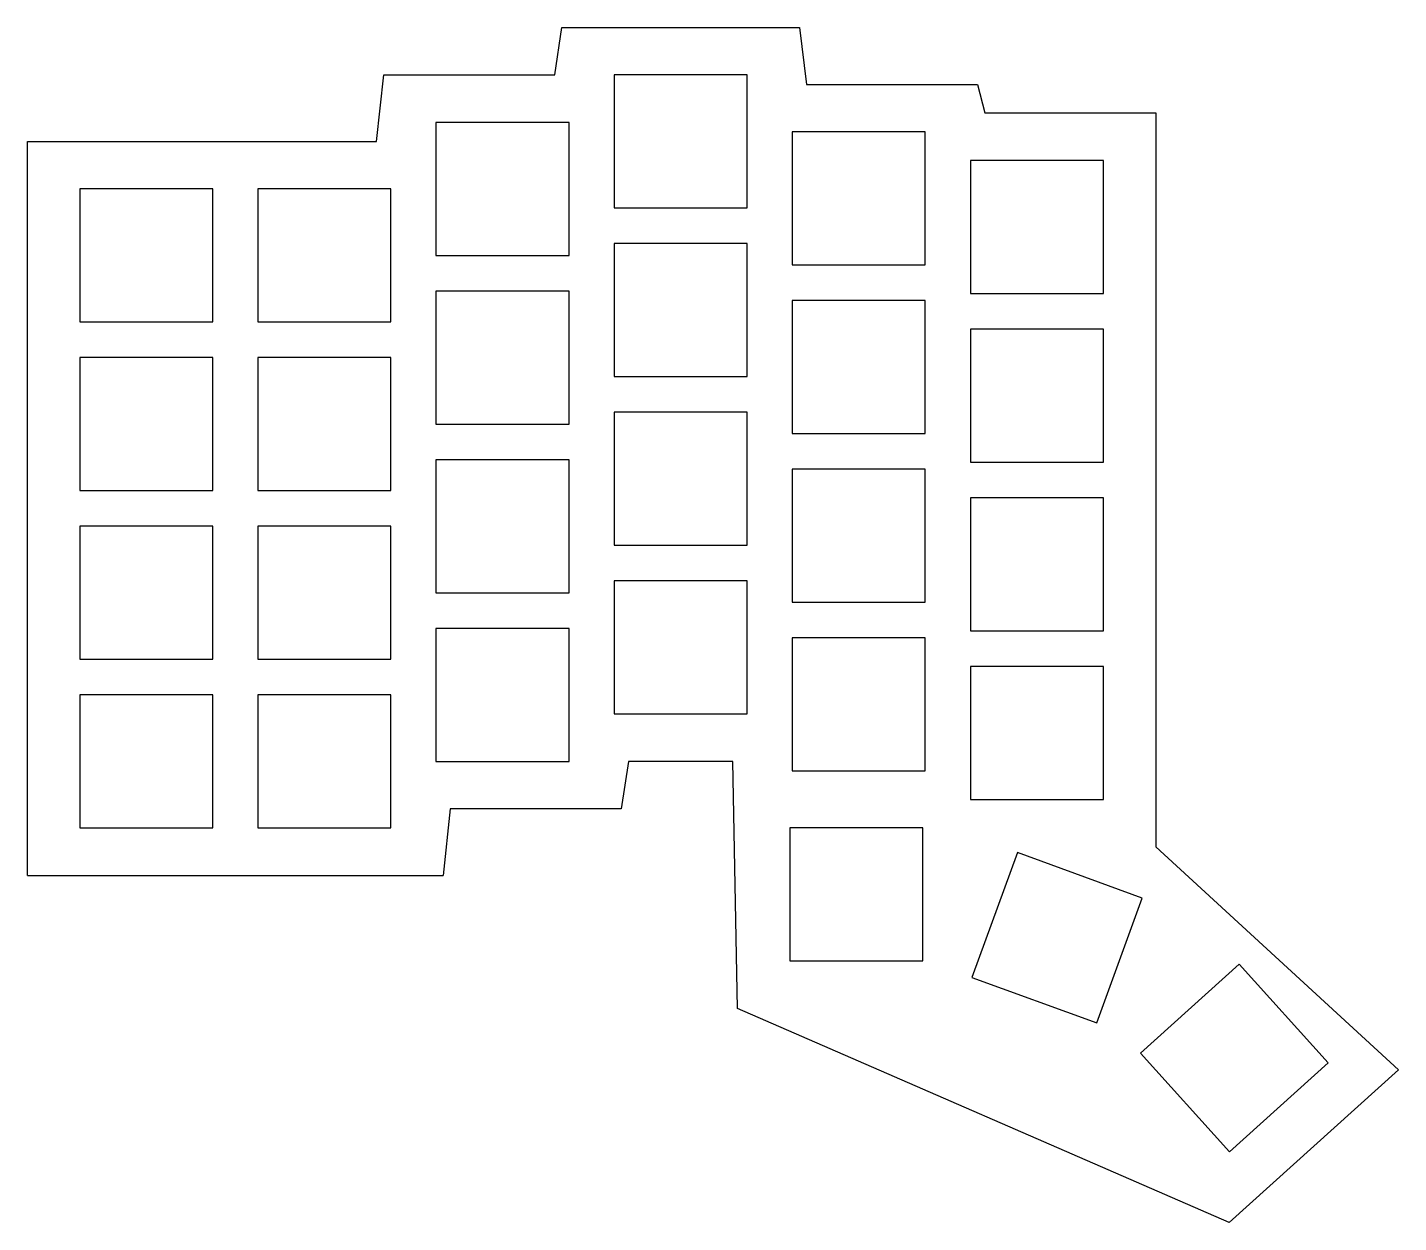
# Model space of a CAD drawing. Header units: millimetres. Extents: x 88 to 232, y -199 to -73.
import ezdxf

# ---------------------------------------------------------------- set-up
doc = ezdxf.new("R2010")
doc.units = ezdxf.units.MM

msp = doc.modelspace()

# ---------------------------------------------------------------- linework, layer by layer
for p, q in [((143, -77.75), (143.75, -72.75)), ((143.75, -72.75), (168.75, -72.75)), ((168.75, -72.75), (169.5, -78.75)), ((124.25, -84.75), (125, -77.75)), ((125, -77.75), (143, -77.75)), ((163.25, -77.75), (149.25, -77.75)), ((149.25, -77.75), (149.25, -91.75)), ((163.25, -91.75), (163.25, -77.75)), ((169.5, -78.75), (187.5, -78.75)), ((187.5, -78.75), (188.25, -81.75)), ((188.25, -81.75), (206.25, -81.75)), ((206.25, -81.75), (206.25, -159)), ((144.5, -82.75), (130.5, -82.75)), ((130.5, -82.75), (130.5, -96.75)), ((144.5, -96.75), (144.5, -82.75)), ((87.5, -162), (87.5, -84.75)), ((87.5, -84.75), (124.25, -84.75)), ((182, -83.75), (168, -83.75)), ((168, -83.75), (168, -97.75)), ((182, -97.75), (182, -83.75)), ((200.75, -86.75), (186.75, -86.75)), ((186.75, -86.75), (186.75, -100.75)), ((200.75, -100.75), (200.75, -86.75)), ((107, -89.75), (93, -89.75)), ((93, -89.75), (93, -103.75)), ((107, -103.75), (107, -89.75)), ((125.75, -89.75), (111.75, -89.75)), ((111.75, -89.75), (111.75, -103.75)), ((125.75, -103.75), (125.75, -89.75)), ((149.25, -91.75), (163.25, -91.75)), ((163.25, -95.5), (149.25, -95.5)), ((149.25, -95.5), (149.25, -109.5)), ((163.25, -109.5), (163.25, -95.5)), ((130.5, -96.75), (144.5, -96.75)), ((168, -97.75), (182, -97.75)), ((144.5, -100.5), (130.5, -100.5)), ((130.5, -100.5), (130.5, -114.5)), ((144.5, -114.5), (144.5, -100.5)), ((186.75, -100.75), (200.75, -100.75)), ((182, -101.5), (168, -101.5)), ((168, -101.5), (168, -115.5)), ((182, -115.5), (182, -101.5)), ((93, -103.75), (107, -103.75)), ((111.75, -103.75), (125.75, -103.75)), ((200.75, -104.5), (186.75, -104.5)), ((186.75, -104.5), (186.75, -118.5)), ((200.75, -118.5), (200.75, -104.5)), ((107, -107.5), (93, -107.5)), ((93, -107.5), (93, -121.5)), ((107, -121.5), (107, -107.5)), ((125.75, -107.5), (111.75, -107.5)), ((111.75, -107.5), (111.75, -121.5)), ((125.75, -121.5), (125.75, -107.5)), ((149.25, -109.5), (163.25, -109.5)), ((163.25, -113.25), (149.25, -113.25)), ((149.25, -113.25), (149.25, -127.25)), ((163.25, -127.25), (163.25, -113.25)), ((130.5, -114.5), (144.5, -114.5)), ((168, -115.5), (182, -115.5)), ((144.5, -118.25), (130.5, -118.25)), ((130.5, -118.25), (130.5, -132.25)), ((144.5, -132.25), (144.5, -118.25)), ((182, -119.25), (168, -119.25)), ((168, -119.25), (168, -133.25)), ((182, -133.25), (182, -119.25)), ((186.75, -118.5), (200.75, -118.5)), ((93, -121.5), (107, -121.5)), ((111.75, -121.5), (125.75, -121.5)), ((200.75, -122.25), (186.75, -122.25)), ((186.75, -122.25), (186.75, -136.25)), ((200.75, -136.25), (200.75, -122.25)), ((107, -125.25), (93, -125.25)), ((93, -125.25), (93, -139.25)), ((107, -139.25), (107, -125.25)), ((125.75, -125.25), (111.75, -125.25)), ((111.75, -125.25), (111.75, -139.25)), ((125.75, -139.25), (125.75, -125.25)), ((149.25, -127.25), (163.25, -127.25)), ((163.25, -131), (149.25, -131)), ((149.25, -131), (149.25, -145)), ((163.25, -145), (163.25, -131)), ((130.5, -132.25), (144.5, -132.25)), ((168, -133.25), (182, -133.25)), ((144.5, -136), (130.5, -136)), ((130.5, -136), (130.5, -150)), ((144.5, -150), (144.5, -136)), ((182, -137), (168, -137)), ((168, -137), (168, -151)), ((182, -151), (182, -137)), ((186.75, -136.25), (200.75, -136.25)), ((93, -139.25), (107, -139.25)), ((111.75, -139.25), (125.75, -139.25)), ((200.75, -140), (186.75, -140)), ((186.75, -140), (186.75, -154)), ((200.75, -154), (200.75, -140)), ((107, -143), (93, -143)), ((93, -143), (93, -157)), ((107, -157), (107, -143)), ((125.75, -143), (111.75, -143)), ((111.75, -143), (111.75, -157)), ((125.75, -157), (125.75, -143)), ((149.25, -145), (163.25, -145)), ((130.5, -150), (144.5, -150)), ((150.75, -150), (150, -155)), ((161.75, -150), (150.75, -150)), ((162.25, -176), (161.75, -150)), ((168, -151), (182, -151)), ((186.75, -154), (200.75, -154)), ((132, -155), (131.25, -162)), ((150, -155), (132, -155)), ((93, -157), (107, -157)), ((111.75, -157), (125.75, -157)), ((181.75, -157), (167.75, -157)), ((167.75, -157), (167.75, -171)), ((181.75, -171), (181.75, -157)), ((191.69, -159.59), (186.9, -172.75)), ((204.84, -164.38), (191.69, -159.59)), ((206.25, -159), (231.81, -182.48)), ((87.5, -162), (131.25, -162)), ((200.05, -177.53), (204.84, -164.38)), ((167.75, -171), (181.75, -171)), ((215.05, -171.33), (204.64, -180.7)), ((224.41, -181.74), (215.05, -171.33)), ((186.9, -172.75), (200.05, -177.53)), ((213.97, -198.54), (162.25, -176)), ((204.64, -180.7), (214.01, -191.11)), ((214.01, -191.11), (224.41, -181.74)), ((231.81, -182.48), (213.97, -198.54))]:
    msp.add_line(p, q)

doc.saveas('drawing.dxf')
